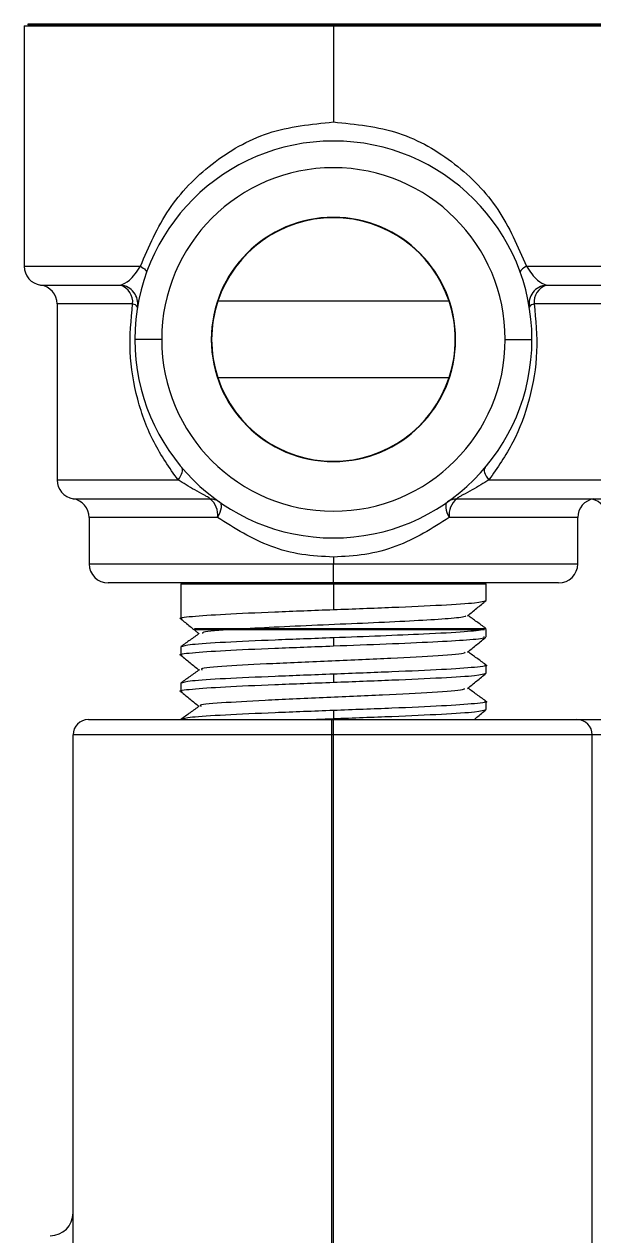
# Model space of a CAD drawing. Header units: centimetres. Extents: x -13594 to 4017, y -3206 to 1780.
# Drawn here: x -7202.75 to -7183.06, y -1861.9 to -1820.01 of the extents above; entities that cross this region are included whole.
import ezdxf

# ---------------------------------------------------------------- set-up
doc = ezdxf.new("R2010")
doc.units = ezdxf.units.CM

msp = doc.modelspace()

# ---------------------------------------------------------------- linework, layer by layer
at = {"color": 7, "linetype": 'Continuous', "lineweight": 25}
for p, q in [((-7202.746, -1820.062), (-7202.746, -1828.375)), ((-7202.746, -1820.062), (-7192.057, -1820.062)), ((-7202.625, -1820.009), (-7202.625, -1820.035)), ((-7197.341, -1820.009), (-7202.625, -1820.009)), ((-7202.625, -1820.035), (-7197.341, -1820.035)), ((-7200.292, -1820.035), (-7200.292, -1820.062)), ((-7197.341, -1820.009), (-7197.341, -1820.035)), ((-7186.774, -1820.009), (-7197.341, -1820.009)), ((-7197.341, -1820.035), (-7186.774, -1820.035)), ((-7192.057, -1820.062), (-7192.057, -1820.035)), ((-7192.057, -1820.062), (-7192.057, -1823.387)), ((-7192.057, -1820.062), (-7181.369, -1820.062)), ((-7186.774, -1820.009), (-7186.774, -1820.035)), ((-7181.49, -1820.009), (-7186.774, -1820.009)), ((-7186.774, -1820.035), (-7181.49, -1820.035)), ((-7183.823, -1820.062), (-7183.823, -1820.035)), ((-7192.057, -1826.699), (-7192.057, -1826.686)), ((-7202.746, -1828.375), (-7198.728, -1828.375)), ((-7185.387, -1828.375), (-7181.369, -1828.375)), ((-7202.179, -1829.029), (-7199.411, -1829.029)), ((-7184.704, -1829.029), (-7181.936, -1829.029)), ((-7201.611, -1829.682), (-7201.611, -1835.765)), ((-7198.999, -1829.682), (-7201.611, -1829.682)), ((-7188.06, -1829.589), (-7196.055, -1829.589)), ((-7182.503, -1829.682), (-7185.116, -1829.682)), ((-7197.996, -1830.909), (-7198.919, -1830.909)), ((-7186.119, -1830.909), (-7185.195, -1830.909)), ((-7196.055, -1832.229), (-7188.06, -1832.229)), ((-7192.057, -1835.132), (-7192.057, -1835.118)), ((-7201.611, -1835.765), (-7197.43, -1835.765)), ((-7186.684, -1835.765), (-7182.503, -1835.765)), ((-7201.057, -1836.416), (-7196.325, -1836.416)), ((-7187.789, -1836.416), (-7183.058, -1836.416)), ((-7183.058, -1836.416), (-7178.432, -1836.416)), ((-7200.503, -1837.068), (-7200.503, -1838.668)), ((-7196.063, -1837.068), (-7200.503, -1837.068)), ((-7183.612, -1837.068), (-7188.052, -1837.068)), ((-7183.612, -1838.668), (-7183.612, -1837.068)), ((-7192.057, -1838.431), (-7192.057, -1838.668)), ((-7200.503, -1838.668), (-7192.057, -1838.668)), ((-7192.057, -1839.328), (-7192.057, -1838.668)), ((-7192.057, -1838.668), (-7183.612, -1838.668)), ((-7192.057, -1839.328), (-7199.843, -1839.328)), ((-7197.336, -1839.354), (-7197.336, -1840.282)), ((-7197.336, -1839.354), (-7192.057, -1839.354)), ((-7197.331, -1839.314), (-7197.281, -1839.354)), ((-7184.272, -1839.328), (-7192.057, -1839.328)), ((-7192.057, -1839.354), (-7192.057, -1840.248)), ((-7192.057, -1839.354), (-7186.779, -1839.354)), ((-7186.779, -1839.934), (-7186.779, -1839.354)), ((-7197.336, -1840.282), (-7197.336, -1840.562)), ((-7196.853, -1840.963), (-7196.708, -1841.082)), ((-7186.829, -1840.9), (-7186.779, -1840.912)), ((-7186.779, -1841.19), (-7186.779, -1840.938)), ((-7192.057, -1841.225), (-7192.057, -1841.505)), ((-7197.336, -1841.539), (-7197.336, -1841.819)), ((-7186.779, -1842.447), (-7186.779, -1842.167)), ((-7192.057, -1842.482), (-7192.057, -1842.761)), ((-7197.336, -1842.796), (-7197.336, -1843.076)), ((-7186.779, -1843.704), (-7186.779, -1843.424)), ((-7192.934, -1844.052), (-7192.057, -1844.018)), ((-7192.057, -1843.738), (-7192.057, -1844.018)), ((-7200.529, -1844.052), (-7192.11, -1844.052)), ((-7192.11, -1844.58), (-7192.11, -1844.052)), ((-7192.11, -1844.052), (-7192.057, -1844.052)), ((-7192.057, -1844.58), (-7192.057, -1844.052)), ((-7192.057, -1844.052), (-7183.638, -1844.052)), ((-7183.638, -1844.052), (-7180.471, -1844.052)), ((-7192.11, -1844.58), (-7201.057, -1844.58)), ((-7201.057, -1866.791), (-7201.057, -1844.58)), ((-7192.057, -1844.58), (-7192.11, -1844.58)), ((-7192.11, -1874.21), (-7192.11, -1844.58)), ((-7192.057, -1874.21), (-7192.057, -1844.58)), ((-7183.11, -1844.58), (-7192.057, -1844.58)), ((-7183.11, -1867.793), (-7183.11, -1844.58)), ((-7180.471, -1844.58), (-7183.11, -1844.58))]:
    msp.add_line(p, q, dxfattribs=at).dxf.unprotected_set("ltscale", 0)
at = {"color": 7, "linetype": 'Continuous', "lineweight": 25, "flags": 128}
for points in [[(-7198.728, -1828.375), (-7198.676, -1828.408), (-7198.63, -1828.439), (-7198.591, -1828.47), (-7198.56, -1828.5), (-7198.537, -1828.528), (-7198.522, -1828.554), (-7198.516, -1828.577), (-7198.518, -1828.598)], [(-7185.387, -1828.375), (-7185.439, -1828.408), (-7185.485, -1828.439), (-7185.524, -1828.47), (-7185.555, -1828.5), (-7185.578, -1828.528), (-7185.593, -1828.554), (-7185.599, -1828.577), (-7185.596, -1828.598)], [(-7197.43, -1835.765), (-7197.381, -1835.699), (-7197.339, -1835.634), (-7197.307, -1835.572), (-7197.284, -1835.513), (-7197.272, -1835.46), (-7197.27, -1835.412), (-7197.279, -1835.372), (-7197.298, -1835.339)], [(-7186.817, -1835.339), (-7186.836, -1835.372), (-7186.845, -1835.412), (-7186.843, -1835.46), (-7186.831, -1835.513), (-7186.808, -1835.572), (-7186.776, -1835.634), (-7186.734, -1835.699), (-7186.684, -1835.765)], [(-7195.997, -1836.527), (-7195.967, -1836.559), (-7195.947, -1836.604), (-7195.939, -1836.661), (-7195.942, -1836.729), (-7195.956, -1836.806), (-7195.982, -1836.889), (-7196.018, -1836.977), (-7196.063, -1837.068)], [(-7188.118, -1836.527), (-7188.148, -1836.559), (-7188.168, -1836.604), (-7188.176, -1836.661), (-7188.173, -1836.729), (-7188.158, -1836.806), (-7188.133, -1836.889), (-7188.097, -1836.977), (-7188.052, -1837.068)]]:
    msp.add_lwpolyline(points, dxfattribs=at).dxf.unprotected_set("ltscale", 0)
at = {"color": 7, "linetype": 'Continuous', "lineweight": 25}
for centre, radius, start, end in [((-7192.057, -1830.909), 6.862, 0, 180), ((-7192.057, -1830.909), 5.938, 0, 180), ((-7192.057, -1830.909), 4.223, 0, 180), ((-7192.057, -1830.909), 4.21, 18.2691, 161.7309), ((-7202.086, -1828.375), 0.66, 180, 261.9522), ((-7202.271, -1829.682), 0.66, 0, 81.9522), ((-7199.477, -1829.684), 0.658, 350.7563, 84.24), ((-7199.622, -1829.618), 0.626, 354.1909, 70.3183), ((-7184.637, -1829.684), 0.658, 95.76, 189.2437), ((-7184.493, -1829.618), 0.626, 109.6817, 185.8091), ((-7199.025, -1829.914), 0.233, 32.1942, 83.6021), ((-7192.057, -1830.909), 4.21, 161.7309, 180), ((-7192.057, -1830.909), 4.21, 0, 18.2691), ((-7185.09, -1829.914), 0.233, 96.3979, 147.8058), ((-7192.057, -1830.909), 6.862, 180, 0), ((-7192.057, -1830.909), 5.938, 180, 0), ((-7192.057, -1830.909), 4.223, 180, 0), ((-7192.057, -1830.909), 4.21, 180, 198.2691), ((-7192.057, -1830.909), 4.21, 341.7309, 0), ((-7192.057, -1830.909), 4.21, 198.2691, 341.7309), ((-7200.952, -1835.765), 0.66, 180, 260.7931), ((-7201.163, -1837.068), 0.66, 0, 80.7931), ((-7196.351, -1837.034), 0.618, 55.0364, 87.6276), ((-7196.751, -1836.967), 0.696, 351.6743, 52.2805), ((-7187.764, -1837.034), 0.618, 92.3724, 124.9636), ((-7187.364, -1836.967), 0.696, 127.7195, 188.3257), ((-7182.952, -1837.068), 0.66, 99.2069, 180), ((-7183.269, -1837.068), 0.66, 0, 76.1135), ((-7199.843, -1838.668), 0.66, 180, 270), ((-7184.272, -1838.668), 0.66, 270, 0), ((-7200.529, -1844.58), 0.528, 90, 180), ((-7183.638, -1844.58), 0.528, 0, 90), ((-7201.849, -1861.108), 0.792, 270, 0)]:
    msp.add_arc(centre, radius, start, end, dxfattribs=at).dxf.unprotected_set("ltscale", 0)
for points, knots in [([(-7198.728, -1828.375), (-7198.435, -1827.697), (-7197.849, -1826.339), (-7196.322, -1824.779), (-7194.37, -1823.625), (-7192.827, -1823.466), (-7192.057, -1823.387)], [0, 0, 0, 0, 0.249988, 0.500272, 0.750508, 1, 1, 1, 1]), ([(-7192.057, -1823.387), (-7191.288, -1823.466), (-7189.747, -1823.624), (-7187.796, -1824.777), (-7186.268, -1826.336), (-7185.681, -1827.695), (-7185.387, -1828.375)], [0, 0, 0, 0, 0.249286, 0.499382, 0.749414, 1, 1, 1, 1]), ([(-7199.411, -1829.029), (-7199.315, -1828.992), (-7199.166, -1828.934), (-7198.935, -1828.673), (-7198.792, -1828.468), (-7198.728, -1828.375)], [0, 0, 0, 0, 0.499799, 0.773617, 1, 1, 1, 1]), ([(-7185.387, -1828.375), (-7185.323, -1828.468), (-7185.18, -1828.673), (-7184.948, -1828.934), (-7184.8, -1828.992), (-7184.704, -1829.029)], [0, 0, 0, 0, 0.2265492, 0.5006225, 1, 1, 1, 1]), ([(-7197.43, -1835.765), (-7197.725, -1835.344), (-7198.315, -1834.5), (-7198.868, -1832.997), (-7199.156, -1831.345), (-7199.051, -1830.232), (-7198.999, -1829.682)], [0, 0, 0, 0, 0.249649, 0.499889, 0.752858, 1, 1, 1, 1]), ([(-7185.116, -1829.682), (-7185.064, -1830.231), (-7184.959, -1831.343), (-7185.246, -1832.994), (-7185.799, -1834.498), (-7186.389, -1835.343), (-7186.684, -1835.765)], [0, 0, 0, 0, 0.2469027, 0.4996071, 0.749783, 1, 1, 1, 1]), ([(-7196.325, -1836.416), (-7196.328, -1836.412), (-7196.332, -1836.402), (-7196.376, -1836.372), (-7196.445, -1836.332), (-7196.604, -1836.246), (-7196.965, -1836.053), (-7197.244, -1835.88), (-7197.43, -1835.765)], [0, 0, 0, 0, 0.056575, 0.112826, 0.175994, 0.251629, 0.501351, 1, 1, 1, 1]), ([(-7186.684, -1835.765), (-7186.871, -1835.88), (-7187.15, -1836.053), (-7187.51, -1836.246), (-7187.669, -1836.332), (-7187.738, -1836.372), (-7187.783, -1836.402), (-7187.787, -1836.412), (-7187.789, -1836.416)], [0, 0, 0, 0, 0.498577, 0.748051, 0.823803, 0.887053, 0.943364, 1, 1, 1, 1]), ([(-7192.057, -1838.431), (-7192.423, -1838.412), (-7193.163, -1838.374), (-7194.59, -1838.001), (-7195.475, -1837.44), (-7196.063, -1837.068)], [0, 0, 0, 0, 0.246865, 0.499961, 1, 1, 1, 1]), ([(-7188.052, -1837.068), (-7188.64, -1837.44), (-7189.525, -1838.001), (-7190.951, -1838.374), (-7191.692, -1838.412), (-7192.057, -1838.431)], [0, 0, 0, 0, 0.499847, 0.753037, 1, 1, 1, 1]), ([(-7197.29, -1840.571), (-7197.306, -1840.568), (-7197.47, -1840.539), (-7197.01, -1840.483), (-7195.9, -1840.405), (-7194.127, -1840.326), (-7192.747, -1840.274), (-7192.057, -1840.248)], [0, 0, 0, 0, 0.0279365, 0.2709524, 0.5139683, 0.7569841, 1, 1, 1, 1]), ([(-7187.419, -1840.464), (-7187.314, -1840.377), (-7187.102, -1840.203), (-7186.89, -1840.029), (-7186.784, -1839.942)], [0, 0, 0, 0, 0.499978, 1, 1, 1, 1]), ([(-7197.331, -1840.571), (-7197.225, -1840.657), (-7197.074, -1840.781), (-7196.924, -1840.905), (-7196.879, -1840.941)], [0, 0, 0, 0, 0.703479, 1, 1, 1, 1]), ([(-7187.482, -1840.464), (-7187.49, -1840.477), (-7187.513, -1840.512), (-7188.133, -1840.574), (-7189.215, -1840.637), (-7190.639, -1840.708), (-7192.218, -1840.774), (-7193.803, -1840.843), (-7194.667, -1840.889), (-7195.1, -1840.912)], [0, 0, 0, 0, 0.088536, 0.241793, 0.391778, 0.544808, 0.695664, 0.847591, 1, 1, 1, 1]), ([(-7186.786, -1840.901), (-7186.892, -1840.825), (-7187.099, -1840.675), (-7187.306, -1840.526), (-7187.407, -1840.453)], [0, 0, 0, 0, 0.511733, 1, 1, 1, 1]), ([(-7196.694, -1841.071), (-7196.8, -1841.148), (-7197.011, -1841.3), (-7197.223, -1841.453), (-7197.329, -1841.529)], [0, 0, 0, 0, 0.49997, 1, 1, 1, 1]), ([(-7196.832, -1840.938), (-7196.848, -1840.938), (-7196.922, -1840.938), (-7196.539, -1840.938), (-7195.881, -1840.938), (-7195.552, -1840.938)], [0, 0, 0, 0, 0.113625, 0.555875, 1, 1, 1, 1]), ([(-7195.1, -1840.912), (-7195.487, -1840.912), (-7196.262, -1840.912), (-7196.857, -1840.912), (-7196.855, -1840.912), (-7196.855, -1840.912)], [0, 0, 0, 0, 0.376132, 0.752241, 1, 1, 1, 1]), ([(-7195.552, -1840.938), (-7195.987, -1840.969), (-7196.617, -1841.014), (-7196.587, -1841.057), (-7196.578, -1841.071)], [0, 0, 0, 0, 0.689704, 1, 1, 1, 1]), ([(-7195.552, -1840.938), (-7195.229, -1840.938), (-7194.583, -1840.938), (-7193.28, -1840.938), (-7191.87, -1840.938), (-7190.449, -1840.938), (-7189.134, -1840.938), (-7188.042, -1840.938), (-7187.212, -1840.938), (-7186.958, -1840.938), (-7186.831, -1840.938)], [0, 0, 0, 0, 0.124878, 0.249821, 0.374818, 0.499866, 0.624905, 0.749903, 0.874886, 1, 1, 1, 1]), ([(-7186.779, -1840.912), (-7186.842, -1840.912), (-7186.968, -1840.912), (-7187.632, -1840.912), (-7188.588, -1840.912), (-7189.81, -1840.912), (-7191.192, -1840.912), (-7192.617, -1840.912), (-7193.995, -1840.912), (-7194.731, -1840.912), (-7195.1, -1840.912)], [0, 0, 0, 0, 0.1248, 0.249791, 0.374839, 0.499819, 0.624723, 0.749509, 0.874382, 1, 1, 1, 1]), ([(-7186.831, -1840.938), (-7187.012, -1840.966), (-7187.373, -1841.021), (-7188.776, -1841.092), (-7190.395, -1841.163), (-7191.505, -1841.204), (-7192.057, -1841.225)], [0, 0, 0, 0, 0.281785, 0.558601, 0.780662, 1, 1, 1, 1]), ([(-7197.288, -1841.828), (-7197.306, -1841.825), (-7197.47, -1841.796), (-7197.011, -1841.74), (-7195.9, -1841.662), (-7194.127, -1841.583), (-7192.747, -1841.531), (-7192.057, -1841.505)], [0, 0, 0, 0, 0.028836, 0.271627, 0.514418, 0.757209, 1, 1, 1, 1]), ([(-7192.057, -1841.505), (-7191.436, -1841.481), (-7190.19, -1841.434), (-7188.549, -1841.362), (-7187.374, -1841.294), (-7186.78, -1841.233), (-7186.84, -1841.2), (-7186.858, -1841.19)], [0, 0, 0, 0, 0.224896, 0.451342, 0.674764, 0.902087, 1, 1, 1, 1]), ([(-7187.419, -1841.72), (-7187.314, -1841.634), (-7187.102, -1841.46), (-7186.89, -1841.286), (-7186.784, -1841.199)], [0, 0, 0, 0, 0.499978, 1, 1, 1, 1]), ([(-7197.33, -1841.828), (-7197.224, -1841.914), (-7197.017, -1842.085), (-7196.81, -1842.255), (-7196.708, -1842.338)], [0, 0, 0, 0, 0.5104408, 1, 1, 1, 1]), ([(-7187.529, -1841.721), (-7187.514, -1841.732), (-7187.459, -1841.773), (-7188.346, -1841.848), (-7189.997, -1841.936), (-7192.116, -1842.027), (-7194.225, -1842.119), (-7195.838, -1842.207), (-7196.679, -1842.28), (-7196.61, -1842.319), (-7196.594, -1842.328)], [0, 0, 0, 0, 0.055895, 0.206658, 0.355494, 0.505208, 0.655215, 0.803909, 0.954754, 1, 1, 1, 1]), ([(-7186.786, -1842.157), (-7186.892, -1842.081), (-7187.099, -1841.932), (-7187.306, -1841.783), (-7187.407, -1841.71)], [0, 0, 0, 0, 0.511911, 1, 1, 1, 1]), ([(-7196.693, -1842.328), (-7196.799, -1842.404), (-7197.011, -1842.557), (-7197.223, -1842.71), (-7197.329, -1842.786)], [0, 0, 0, 0, 0.499968, 1, 1, 1, 1]), ([(-7186.833, -1842.157), (-7186.813, -1842.16), (-7186.645, -1842.19), (-7187.103, -1842.246), (-7188.215, -1842.325), (-7189.988, -1842.403), (-7191.368, -1842.455), (-7192.057, -1842.482)], [0, 0, 0, 0, 0.032616, 0.274462, 0.516308, 0.758154, 1, 1, 1, 1]), ([(-7197.289, -1843.085), (-7197.306, -1843.082), (-7197.47, -1843.052), (-7197.011, -1842.997), (-7195.9, -1842.918), (-7194.127, -1842.84), (-7192.747, -1842.788), (-7192.057, -1842.761)], [0, 0, 0, 0, 0.028214, 0.271161, 0.514107, 0.757054, 1, 1, 1, 1]), ([(-7187.419, -1842.977), (-7187.314, -1842.89), (-7187.102, -1842.716), (-7186.89, -1842.543), (-7186.784, -1842.456)], [0, 0, 0, 0, 0.499979, 1, 1, 1, 1]), ([(-7197.33, -1843.084), (-7197.225, -1843.171), (-7197.017, -1843.341), (-7196.81, -1843.512), (-7196.708, -1843.595)], [0, 0, 0, 0, 0.510254, 1, 1, 1, 1]), ([(-7187.536, -1842.978), (-7187.535, -1842.993), (-7187.53, -1843.038), (-7188.545, -1843.117), (-7190.291, -1843.207), (-7192.434, -1843.296), (-7194.508, -1843.39), (-7196.01, -1843.477), (-7196.744, -1843.545), (-7196.645, -1843.58), (-7196.631, -1843.585)], [0, 0, 0, 0, 0.07829, 0.22858, 0.377933, 0.526963, 0.677532, 0.825977, 0.976786, 1, 1, 1, 1]), ([(-7186.786, -1843.414), (-7186.892, -1843.338), (-7187.099, -1843.189), (-7187.306, -1843.04), (-7187.407, -1842.967)], [0, 0, 0, 0, 0.5119593, 1, 1, 1, 1]), ([(-7196.694, -1843.585), (-7196.799, -1843.661), (-7197.011, -1843.814), (-7197.223, -1843.967), (-7197.329, -1844.043)], [0, 0, 0, 0, 0.499968, 1, 1, 1, 1]), ([(-7186.833, -1843.414), (-7186.813, -1843.417), (-7186.645, -1843.447), (-7187.103, -1843.503), (-7188.215, -1843.581), (-7189.988, -1843.66), (-7191.368, -1843.712), (-7192.057, -1843.738)], [0, 0, 0, 0, 0.032663, 0.274497, 0.516332, 0.758166, 1, 1, 1, 1]), ([(-7187.198, -1844.052), (-7187.166, -1844.026), (-7187.028, -1843.913), (-7186.89, -1843.799), (-7186.784, -1843.712)], [0, 0, 0, 0, 0.232838, 1, 1, 1, 1])]:
    msp.add_open_spline(points, degree=3, knots=knots, dxfattribs=at).dxf.unprotected_set("ltscale", 0)
for points in [[(-7192.057, -1840.248), (-7191.366, -1840.222), (-7189.982, -1840.169), (-7188.238, -1840.091), (-7187.017, -1840.012), (-7186.858, -1839.96), (-7186.779, -1839.934)], [(-7192.057, -1841.225), (-7192.749, -1841.251), (-7194.132, -1841.303), (-7195.877, -1841.382), (-7197.098, -1841.461), (-7197.256, -1841.513), (-7197.336, -1841.539)], [(-7192.057, -1842.482), (-7192.749, -1842.508), (-7194.132, -1842.56), (-7195.877, -1842.639), (-7197.098, -1842.717), (-7197.256, -1842.77), (-7197.336, -1842.796)], [(-7192.057, -1842.761), (-7191.366, -1842.735), (-7189.982, -1842.683), (-7188.238, -1842.604), (-7187.017, -1842.526), (-7186.858, -1842.473), (-7186.779, -1842.447)], [(-7192.057, -1843.738), (-7192.749, -1843.765), (-7194.132, -1843.817), (-7195.877, -1843.896), (-7197.098, -1843.974), (-7197.256, -1844.026), (-7197.336, -1844.053)], [(-7192.057, -1844.018), (-7191.366, -1843.992), (-7189.982, -1843.94), (-7188.238, -1843.861), (-7187.017, -1843.782), (-7186.858, -1843.73), (-7186.779, -1843.704)]]:
    msp.add_open_spline(points, degree=3, dxfattribs=at).dxf.unprotected_set("ltscale", 0)

doc.saveas('drawing.dxf')
